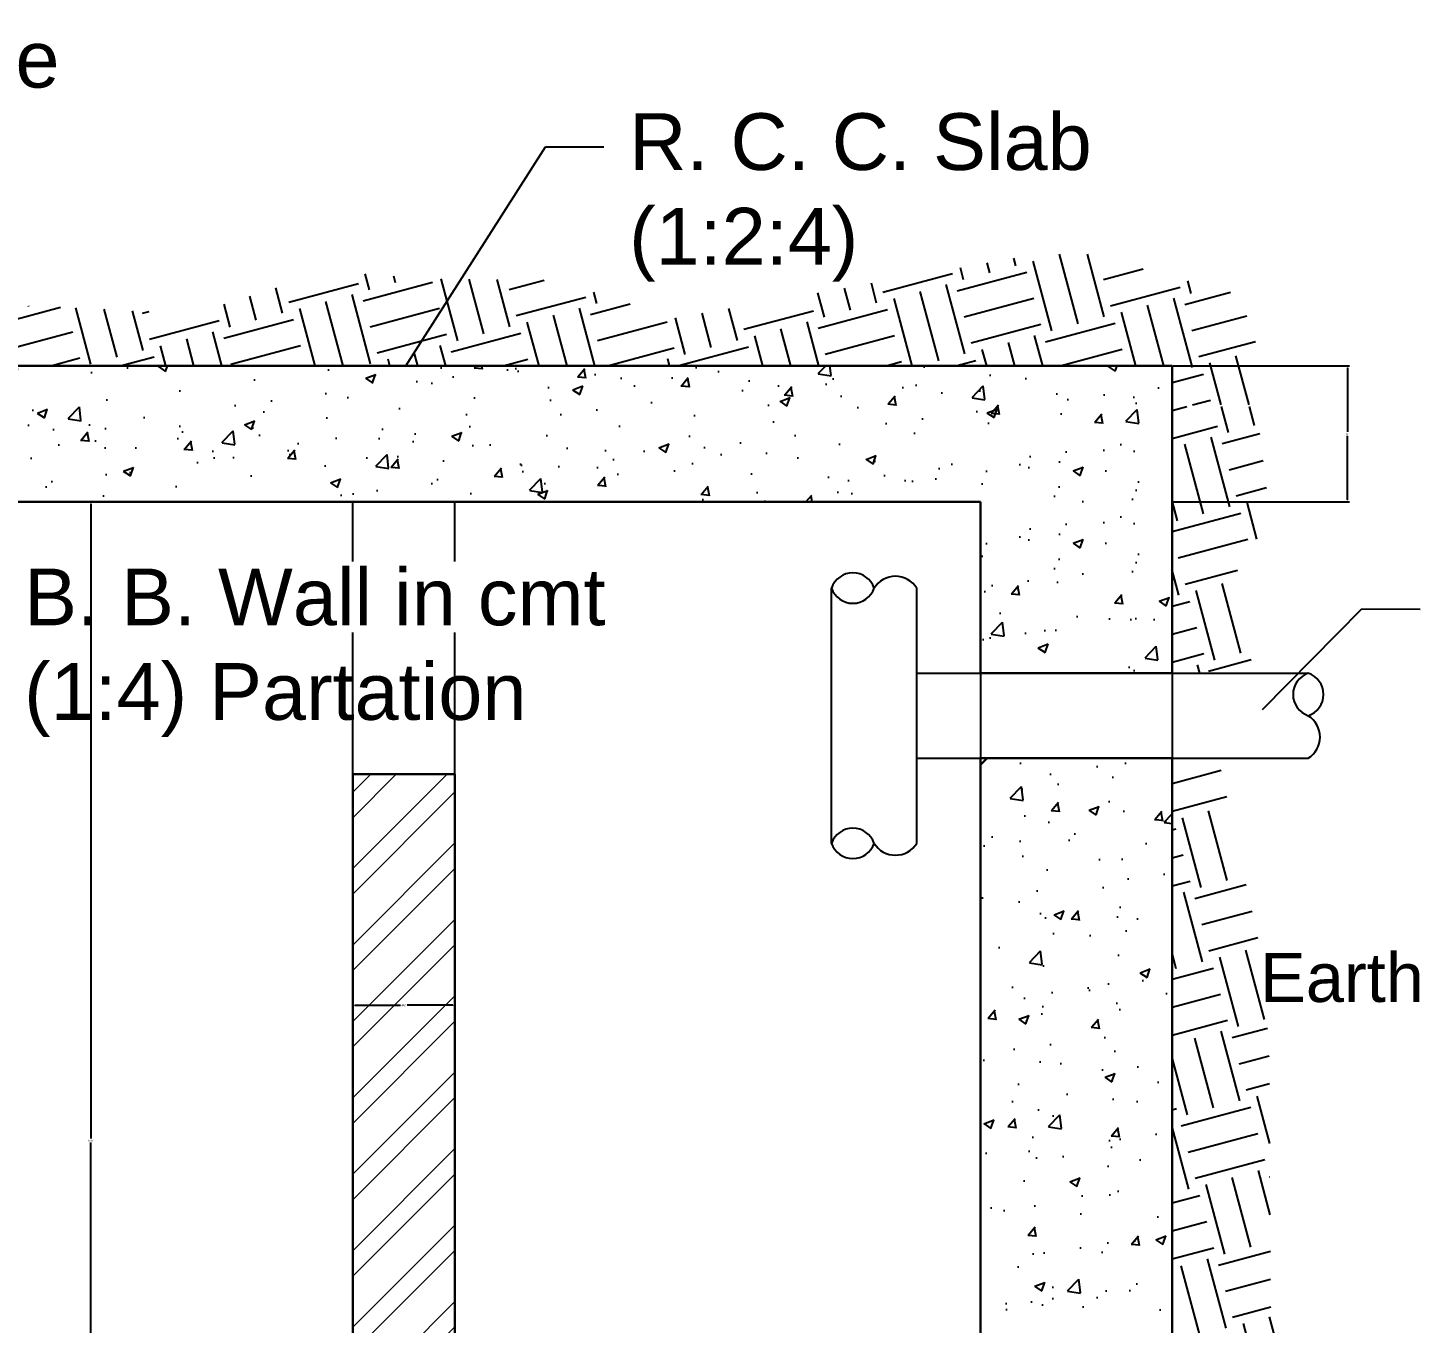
# Model space of a CAD drawing. Header units: inches. Extents: x 15 to 1853, y 20 to 1916.
# Drawn here: x 821.6 to 946.2, y 459.5 to 575.5 of the extents above; entities that cross this region are included whole.
import ezdxf

# ---------------------------------------------------------------- set-up
doc = ezdxf.new("R2010")
doc.units = ezdxf.units.IN
doc.header["$MEASUREMENT"] = 0
doc.linetypes.add('ACAD_ISO02W100', pattern=[15, 12, -3])
doc.linetypes.add('DASHED', pattern=[19.05, 12.7, -6.35])
doc.layers.get('DEFPOINTS').update_dxf_attribs({"lineweight": 20})
doc.layers.add('HACH', color=5, linetype='Continuous')
doc.styles.get("Standard").update_dxf_attribs({"font": 'arial.ttf'})
doc.dimstyles.get("Standard").update_dxf_attribs({"dimtxt": 0.18, "dimasz": 0.18, "dimexe": 0.18, "dimexo": 0.0625, "dimgap": 0.09, "dimtad": 0, "dimtih": 1, "dimtoh": 1, "dimdec": 4, "dimzin": 0, "dimdsep": 46, "dimtxsty": 'Standard', "dimcen": 0.09, "dimadec": 0, "dimazin": 0, "dimtfac": 1, "dimtdec": 4, "dimtofl": 0, "dimtmove": 0, "dimatfit": 3, "dimfxl": 1, "dimtolj": 1, "dimtzin": 0, "dimarcsym": 0})
pattern_1 = [(15, (-12879.9803, 920.972), (4.5620403, 7.9016855), [6.451699, -6.451699]), (15, (-12880.6065, 923.309), (4.5620403, 7.9016855), [6.451699, -6.451699]), (15, (-12881.233, 925.646), (4.5620403, 7.9016855), [6.451699, -6.451699]), (105, (-12880.6625, 926.6335), (-7.9016855, 4.5620403), [6.451699, -6.451699]), (105, (-12878.3255, 927.26), (-7.9016855, 4.5620403), [6.451699, -6.451699]), (105, (-12875.9886, 927.886), (-7.9016855, 4.5620403), [6.451699, -6.451699])]

# ---------------------------------------------------------------- blocks, each defined once
blk = doc.blocks.new('*D139')
at = {"layer": 'DEFPOINTS', "color": 0, "transparency": 16777216}
for p in [(828.56, 533.01), (827.23, 418.63), (827.29, 418.63)]:
    blk.add_point(p, dxfattribs=at)
at = {"layer": 'HACH', "color": 0, "lineweight": -2, "transparency": 16777216}
for p, q in [((828.5, 533.01), (827.05, 533.01)), ((827.23, 532.83), (827.23, 476)), ((827.23, 418.81), (827.23, 475.64)), ((827.23, 418.63), (827.05, 418.63))]:
    blk.add_line(p, q, dxfattribs=at)
at = {"layer": 'HACH', "color": 0, "transparency": 16777216}
for points in [[(827.2, 532.83), (827.26, 532.83), (827.23, 533.01)], [(827.2, 418.81), (827.26, 418.81), (827.23, 418.63)]]:
    blk.add_solid(points, dxfattribs=at)
at = {"layer": 'HACH', "color": 0, "transparency": 16777216, "insert": (827.23, 475.82), "char_height": 0.18, "attachment_point": 5}
blk.add_mtext('\\A1;6\'-0"', dxfattribs=at)
blk = doc.blocks.new('*D140')
at = {"layer": 'DEFPOINTS', "color": 0, "transparency": 16777216}
for p in [(924.01, 545.2), (939.71, 545.2), (924.01, 533.01)]:
    blk.add_point(p, dxfattribs=at)
at = {"layer": 'HACH', "color": 0, "lineweight": -2, "transparency": 16777216}
for p, q in [((924.07, 545.2), (939.89, 545.2)), ((939.71, 545.02), (939.71, 539.28)), ((939.71, 533.19), (939.71, 538.92)), ((924.07, 533.01), (939.89, 533.01))]:
    blk.add_line(p, q, dxfattribs=at)
at = {"layer": 'HACH', "color": 0, "transparency": 16777216}
for points in [[(939.68, 545.02), (939.74, 545.02), (939.71, 545.2)], [(939.68, 533.19), (939.74, 533.19), (939.71, 533.01)]]:
    blk.add_solid(points, dxfattribs=at)
at = {"layer": 'HACH', "color": 0, "transparency": 16777216, "insert": (939.71, 539.1), "char_height": 0.18, "attachment_point": 5}
blk.add_mtext('\\A1;6"', dxfattribs=at)
blk = doc.blocks.new('*D142')
at = {"layer": 'DEFPOINTS', "color": 0, "transparency": 16777216}
for p in [(850.67, 488.76), (859.81, 488.76), (859.81, 487.93)]:
    blk.add_point(p, dxfattribs=at)
at = {"layer": 'HACH', "color": 0, "lineweight": -2, "transparency": 16777216}
for p, q in [((850.67, 488.7), (850.67, 487.75)), ((859.81, 488.7), (859.81, 487.75)), ((850.85, 487.93), (854.94, 487.93)), ((859.63, 487.93), (855.54, 487.93))]:
    blk.add_line(p, q, dxfattribs=at)
at = {"layer": 'HACH', "color": 0, "transparency": 16777216}
for points in [[(850.85, 487.96), (850.85, 487.9), (850.67, 487.93)], [(859.63, 487.96), (859.63, 487.9), (859.81, 487.93)]]:
    blk.add_solid(points, dxfattribs=at)
at = {"layer": 'HACH', "color": 0, "transparency": 16777216, "insert": (855.24, 487.93), "char_height": 0.18, "attachment_point": 5}
blk.add_mtext('\\A1;4½"', dxfattribs=at)

msp = doc.modelspace()

# ---------------------------------------------------------------- hatches: boundary and pattern name
at = {"layer": 'HACH'}
h = msp.add_hatch(dxfattribs=at)
h.set_pattern_fill('AR-CONC', color=256, scale=0.050801, angle=360, style=0)
h.set_pattern_definition([(50, (-12879.98, 945.1044), (9.2551235, -0.809718), [0.967755, -10.645304]), (355, (-12879.98, 945.104), (-1.790363, 9.705827), [0.774204, -8.516243]), (100.451, (-12879.209, 945.037), (7.464794, 8.8960646), [0.8224646, -9.047111]), (46.1842, (-12879.98, 947.685), (13.771027, -2.135783), [1.451632, -15.967956]), (96.6356, (-12878.833, 947.507), (12.06032, 12.569412), [1.233697, -13.570667]), (351.184, (-12879.98, 947.685), (12.06034, 12.56939), [1.161306, -12.774364]), (21, (-12878.69, 947.04), (7.7021543, -5.1951682), [0.967755, -10.645304]), (326, (-12878.69, 947.04), (3.139591, 9.3568926), [0.774204, -8.516243]), (71.4514, (-12878.048, 946.607), (10.8417245, 4.161745), [0.8224646, -9.047111]), (37.5, (-12879.9803, 945.1044), (0.15690346, 4.295462), [0, -8.4130158, 0, -8.645277, 0, -8.5485015]), (7.5, (-12879.9803, 945.1044), (3.394491, 5.0892515), [0, -4.9290982, 0, -8.2194648, 0, -3.2581081]), (327.5, (-12882.8578, 945.1044), (6.8881082, -0.2910247), [0, -3.2258496, 0, -10.0646508, 0, -13.3550174]), (317.5, (-12884.148, 945.1044), (7.5250781, 1.2916856), [0, -4.1936045, 0, -6.6839604, 0, -9.4839979])])
h.paths.add_polyline_path([(786.84873, 557.389621), (781.133642, 557.389621), (781.133642, 533.005246), (924.010839, 533.005246), (924.010839, 545.197433), (786.84873, 545.197433)])
h.paths.add_polyline_path([(729.697851, 545.197433), (729.697851, 533.005246), (746.843114, 533.005246), (746.843114, 557.389621), (741.128026, 557.389621), (741.128026, 545.197433)])
h = msp.add_hatch(dxfattribs=at)
h.set_pattern_fill('EARTH', color=256, scale=1.016016, angle=15, style=0)
h.set_pattern_definition(pattern_1)
h.paths.add_polyline_path([(868.937395, 552.847195), (856.545465, 553.003947), (860.837792, 548.490161), (860.837792, 545.197433), (924.010839, 545.197433), (924.010839, 541.695514), (931.308302, 541.695514), (932.72276, 543.662092), (930.062055, 551.568061), (914.653942, 555.666968), (879.476522, 549.484272)])
h.paths.add_polyline_path([(856.545465, 553.003947), (848.718376, 553.723836), (836.467405, 549.868924), (813.409004, 550.966182), (794.51277, 546.587122), (793.887812, 551.293527), (786.84873, 554.876709), (786.84873, 545.197433), (860.837792, 545.197433), (860.837792, 548.490161)])
h.paths.add_polyline_path([(798.104346, 547.717374), (798.104346, 554.922352), (789.729494, 554.922352), (789.729494, 547.717374)])
h = msp.add_hatch(dxfattribs=at)
h.set_pattern_fill('EARTH', color=256, scale=1.016016, angle=15, style=0)
h.set_pattern_definition(pattern_1)
h.paths.add_polyline_path([(932.790779, 531.55748), (931.589635, 541.560122), (924.010839, 541.560122), (924.010839, 517.67023), (931.389442, 517.67023), (929.387526, 526.156052)])
h = msp.add_hatch(dxfattribs=at)
h.set_pattern_fill('AR-CONC', color=256, scale=0.050801, angle=360, style=0)
h.set_pattern_definition([(50, (-12879.98, 938.627), (9.2551235, -0.809718), [0.967755, -10.645304]), (355, (-12879.98, 938.627), (-1.790363, 9.705827), [0.774204, -8.516243]), (100.451, (-12879.209, 938.56), (7.464794, 8.8960646), [0.8224646, -9.047111]), (46.1842, (-12879.98, 941.208), (13.771027, -2.135783), [1.451632, -15.967956]), (96.6356, (-12878.833, 941.03), (12.06032, 12.569412), [1.233697, -13.570667]), (351.184, (-12879.98, 941.208), (12.06034, 12.56939), [1.161306, -12.774364]), (21, (-12878.69, 940.563), (7.7021543, -5.1951682), [0.967755, -10.645304]), (326, (-12878.69, 940.563), (3.139591, 9.3568926), [0.774204, -8.516243]), (71.4514, (-12878.048, 940.13), (10.8417245, 4.161745), [0.8224646, -9.047111]), (37.5, (-12879.9803, 938.6273), (0.15690346, 4.295462), [0, -8.4130158, 0, -8.645277, 0, -8.5485015]), (7.5, (-12879.9803, 938.6273), (3.394491, 5.0892515), [0, -4.9290982, 0, -8.2194648, 0, -3.2581081]), (327.5, (-12882.8578, 938.6273), (6.8881082, -0.2910247), [0, -3.2258496, 0, -10.0646508, 0, -13.3550174]), (317.5, (-12884.148, 938.6273), (7.5250781, 1.2916856), [0, -4.1936045, 0, -6.6839604, 0, -9.4839979])])
h.paths.add_polyline_path([(924.010839, 533.005246), (906.865575, 533.005246), (906.865575, 517.67023), (924.010839, 517.67023)])
h.paths.add_polyline_path([(924.010839, 510.050113), (907.455712, 510.050113), (906.865575, 509.459976), (906.865575, 418.703488), (924.010839, 418.703488)])
h.paths.add_polyline_path([(910.945968, 462.461576), (919.291712, 462.461576), (919.291712, 455.503671), (910.945968, 455.503671)], flags=24)
h = msp.add_hatch(dxfattribs=at)
h.set_pattern_fill('EARTH', color=256, scale=1.016016, angle=15, style=0)
h.set_pattern_definition(pattern_1)
h.paths.add_polyline_path([(729.697851, 510.144894), (721.870725, 510.144894), (718.843338, 488.30487), (723.247549, 480.302753), (715.231973, 447.222109), (721.037528, 435.018886), (718.835419, 418.214443), (711.628521, 411.412645), (715.432166, 393.407887), (770.942073, 388.330454), (790.761045, 392.931671), (829.998603, 389.130664), (852.019678, 394.332041), (872.698049, 390.744005), (879.534269, 392.911688), (879.534269, 396.746172), (879.534269, 400.415207), (723.982763, 400.415207), (723.982763, 406.5113), (729.697851, 406.5113)])
h.paths.add_polyline_path([(933.756489, 423.952781), (937.144184, 445.107054), (932.858512, 459.856459), (932.699328, 483.594164), (932.169343, 491.86427), (928.165512, 510.050113), (924.010839, 510.050113), (924.010839, 406.5113), (929.725927, 406.5113), (929.725927, 400.415207), (879.534269, 400.415207), (879.534269, 396.746172), (879.534269, 392.911688), (894.947225, 392.613273), (922.545759, 394.945115), (933.556296, 396.145433), (932.154959, 409.548974)])
at = {"layer": 'HACH', "lineweight": 0}
h = msp.add_hatch(dxfattribs=at)
h.set_pattern_fill('ANSI32', color=256, scale=0.508008, style=0)
h.set_pattern_definition([(45, (-12879.9803, 920.972), (-3.4215302, 3.4215302), []), (45, (-12877.6993, 920.972), (-3.4215302, 3.4215302), [])])
h.paths.add_polyline_path([(850.667211, 418.703488), (859.811352, 418.703488), (859.811352, 508.620871), (850.667211, 508.620871)])
h.paths.add_polyline_path([(858.470211, 492.669028), (875.872771, 492.669028), (875.872771, 483.183905), (858.470211, 483.183905)], flags=9)

# ---------------------------------------------------------------- linework, layer by layer
at = {"layer": 'HACH', "lineweight": 30}
for p, q in [((786.84873, 545.197433), (924.010839, 545.197433)), ((924.010839, 517.67023), (924.010839, 545.197433)), ((781.133642, 533.005246), (906.865575, 533.005246)), ((906.865575, 517.67023), (906.865575, 533.005246)), ((906.865575, 517.67023), (924.010839, 517.67023)), ((906.865575, 509.459976), (907.455712, 510.050113)), ((906.865575, 418.703488), (906.865575, 510.050113)), ((906.865575, 510.050113), (924.010839, 510.050113)), ((924.010839, 406.5113), (924.010839, 510.050113)), ((850.667211, 508.620871), (859.811352, 508.620871)), ((850.667211, 508.620871), (850.667211, 418.703488)), ((859.811352, 508.620871), (859.811352, 418.703488))]:
    msp.add_line(p, q, dxfattribs=at)
at = {"layer": 'HACH', "linetype": 'DASHED'}
for p, q in [((850.667211, 508.620871), (850.667211, 533.005246)), ((859.811352, 508.620871), (859.811352, 533.005246))]:
    msp.add_line(p, q, dxfattribs=at)
at = {"layer": 'HACH'}
for p, q in [((893.53037, 502.429995), (893.53037, 525.290347)), ((901.150487, 502.429995), (901.150487, 525.290347)), ((901.150487, 517.67023), (936.203026, 517.67023)), ((901.150487, 510.050113), (936.203026, 510.050113))]:
    msp.add_line(p, q, dxfattribs=at)
at = {"layer": 'HACH', "linetype": 'ACAD_ISO02W100'}
for p, q in [((906.865575, 517.67023), (906.865575, 510.050113)), ((924.010839, 517.67023), (924.010839, 510.050113))]:
    msp.add_line(p, q, dxfattribs=at)
at = {"layer": 'HACH'}
for centre, radius, start, end in [((895.435399, 524.641446), 2.012513, 18.81013791, 161.18986209), ((899.245458, 524.099098), 2.246822, 32.01848001, 147.98151999), ((895.435399, 525.939248), 2.012513, 198.81013791, 341.18986209), ((936.851927, 515.7652), 2.012513, 108.81013791, 251.18986209), ((935.554125, 515.7652), 2.012513, 288.81013791, 71.18986209), ((935.011777, 511.955142), 2.246822, 302.01848001, 57.98151999), ((895.435399, 501.781094), 2.012513, 18.81013791, 161.18986209), ((895.435399, 503.078896), 2.012513, 198.81013791, 341.18986209), ((899.245458, 503.621244), 2.246822, 212.01848001, 327.98151999)]:
    msp.add_arc(centre, radius, start, end, dxfattribs=at)

# ---------------------------------------------------------------- texts
at = {"layer": 'HACH', "lineweight": 0, "ltscale": 0.5, "char_height": 5.08007812, "attachment_point": 1}
for s, insert, width in [('18" %%C Manhole', (777.324552, 575.187658), 59.43691406), ('R. C. C. Slab\\P(1:2:4)', (875.412136, 567.808153), 60.9609375), ('B. B. Wall in cmt\\P(1:4) Partation', (821.249847, 527.039191), 82.29726562)]:
    msp.add_mtext(s, dxfattribs=dict(at, insert=insert, width=width))
at = {"layer": 'HACH', "insert": (939.220494, 488.165987), "char_height": 4.3910937, "width": 37.78032396, "attachment_point": 8}
msp.add_mtext('Earth', dxfattribs=at)

# ---------------------------------------------------------------- dimensions: what is measured, and where the dimension line sits
at = {"layer": 'HACH'}
for base, p1, p2, text, override, picture, middle in [((939.708035, 545.197433), (924.010839, 533.005246), (924.010839, 545.197433), '6"', {"dimdec": 5, "dimlfac": 0.25}, '*D140', (939.708035, 539.101339)), ((827.232187, 418.631877), (828.560209, 533.005246), (827.294456, 418.631877), '6\'-0"', {"dimscale": 1, "dimdec": 5, "dimlfac": 0.25}, '*D139', (827.232187, 475.818561))]:
    dim = msp.add_linear_dim(base=base, p1=p1, p2=p2, angle=90, text=text, dimstyle='Standard', override=override, dxfattribs=at)
    dim.commit()
    dim.dimension.update_dxf_attribs({"geometry": picture, "text_midpoint": middle})
dim = msp.add_linear_dim(base=(859.811352, 487.926466), p1=(850.667211, 488.760599), p2=(859.811352, 488.760599), text='4½"', dimstyle='Standard', override={"dimdec": 5, "dimlfac": 0.25}, dxfattribs=at)
dim.commit()
dim.dimension.update_dxf_attribs({"geometry": '*D142', "text_midpoint": (855.239281, 487.926466)})

# ---------------------------------------------------------------- leaders
for points in [[(855.429784, 545.197433), (867.925992, 564.816704), (873.154616, 564.798044)], [(932.113704, 514.414653), (940.988665, 523.419341), (946.217289, 523.40068)]]:
    msp.add_leader(points, dimstyle='Standard', override={"dimlfac": 0.25}, dxfattribs=at)

doc.saveas('drawing.dxf')
